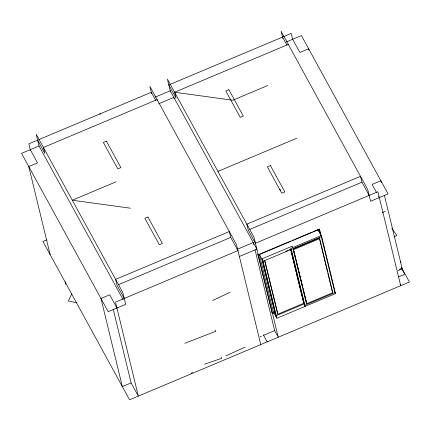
<?xml version="1.0" encoding="UTF-8"?>
<svg xmlns="http://www.w3.org/2000/svg" width="431" height="431" viewBox="0 0 431 431"><rect width="100%" height="100%" fill="white"/><g stroke="black" fill="none" stroke-linecap="round" stroke-linejoin="round"><path stroke-width="0.65" d="M100.59 113.633L100.552 114.053L99.712 113.999M71.756 293.947L68.346 300.989L76.901 302.842M393.886 236.942L396.827 235.455L391.86 228.322M212.72 300.466L230.062 292.31M225.763 355.914L245.061 347.165M37.529 140.167L28.872 143.809L30.456 150.338M38.763 139.649L151.313 92.288L155.71 100.321M39.043 146.007L21.55 153.366L108.203 311.683L125.69 304.324L122.84 292.579L36.193 134.256L39.043 146.007L123.104 299.599M155.155 97.147L170.234 90.801L256.881 249.123L239.394 256.483M286.346 41.942L301.425 35.601L388.072 193.918L370.579 201.277L367.729 189.532L281.082 31.21L282.822 38.391M308.962 50.098L308.644 48.789L299.901 52.474L292.676 39.28L291.254 33.402L168.807 84.929L176.031 98.123L174.603 92.245L288.301 44.404M158.764 103.742L173.844 97.395L174.162 98.704M267.759 85.51L232.778 100.234L174.603 92.245M116.025 181.823L72.295 200.221L130.469 208.211M46.629 239.911L42.928 241.468L129.575 399.79L409.45 282.025L401.428 267.365M217.93 171.409L296.641 138.286M118.283 284.735L230.747 237.416L229.319 231.539L115.621 279.385L117.049 285.257L124.268 298.451M249.474 229.534L361.938 182.211L360.51 176.338L246.812 224.179L248.234 230.052L255.459 243.246L377.901 191.725L400.706 285.705L400.076 284.557M236.985 249.377L253.272 242.524L253.746 244.485M313.574 231.495L317.889 229.68L321.682 236.603L335.507 293.581L276.907 318.234L273.114 311.311L259.295 254.333L290.753 241.096M291.986 240.579L293.834 239.803M295.068 239.28L312.34 232.013M321.138 235.612L290.747 248.401L291.291 249.393L305.11 306.366L304.572 305.374L290.903 249.048M285.785 251.295L287.644 250.513M288.883 249.991L290.742 249.21L303.855 303.246L277.833 314.199L264.677 260.803M276.907 318.234L263.082 261.261L321.682 236.603M293.29 248.951L319.312 238.004L319.673 238.661L332.78 292.697L306.764 303.65L293.29 248.951L306.764 303.65M293.651 249.608L319.673 238.661M274.412 312.949L272.559 313.73L272.015 312.739L273.868 311.958M304.792 303.661L275.641 315.928L261.822 258.95L292.213 246.16L292.751 247.152M304.572 305.374L334.962 292.59L319.533 229.233L258.309 254.996L257.765 254.004L272.015 312.739M399.354 269.31L400.992 268.621M113.208 309.167L131.099 382.917L122.356 386.596L100.978 298.489L109.727 294.809L116.946 308.003M398.147 270.544L402.231 268.831L384.339 195.081M398.632 276.858L404.763 274.278L401.557 268.421M260.173 336.719L261.38 336.212M263.19 335.453L274.649 330.631L255.012 249.705M190.987 373.219L192.625 372.529M382.238 212.569L385.314 211.373M184.818 343.329L215.85 331.261L215.274 330.081M204.617 364.168L221.679 358.323L221.173 357.089M400.2 261.148L400.922 262.28M376.5 192.436L372.109 184.403L380.853 180.724L381.327 182.685M378.698 196.45L379.328 197.597M282.504 37.082L286.901 45.115M361.938 182.211L369.157 195.405M279.8 189.231L280.441 190.405M334.558 291.846L335.507 293.581M303.855 303.246L299.383 285.661M259.295 254.333L263.082 261.261M230.747 237.416L237.966 250.605L115.519 302.131L138.324 396.111L131.099 382.917M274.649 330.631L278.259 337.225L254.031 237.373L167.384 79.056L170.39 91.453M263.363 334.865L267.215 341.902M37.616 140.129L44.84 153.323L43.412 147.45L157.11 99.609L157.428 100.913M30.294 149.686L37.519 162.88L28.769 166.56L50.147 254.662M319.15 228.899L320.734 235.423M317.889 229.68L318.207 230.973M319.312 238.004L321.047 245.164M321.364 246.467L327.522 271.859M327.84 273.157L332.42 292.04M293.382 249.743L295.736 259.451M296.054 260.75L299.195 273.696M299.507 274.994L302.648 287.94M302.966 289.233L306.107 302.185M290.699 249.856L291.329 252.458M291.647 253.762L296.07 271.988M296.383 273.292L299.071 284.358M264.726 260.157L277.833 314.199M262.36 259.941L276.185 316.914M260.766 344.584L236.538 244.733L149.891 86.415L151.631 93.592M65.356 281.793L65.652 284.433M106.419 141.19L103.359 142.478L117.803 168.866L120.863 167.578L106.419 141.19M228.866 89.67L225.806 90.957L240.245 117.345L243.31 116.052L228.866 89.67M147.941 217.052L144.881 218.339L159.325 244.727L162.385 243.44L147.941 217.052M270.388 165.531L267.328 166.819L281.766 193.207L284.826 191.914L270.388 165.531"/></g></svg>
